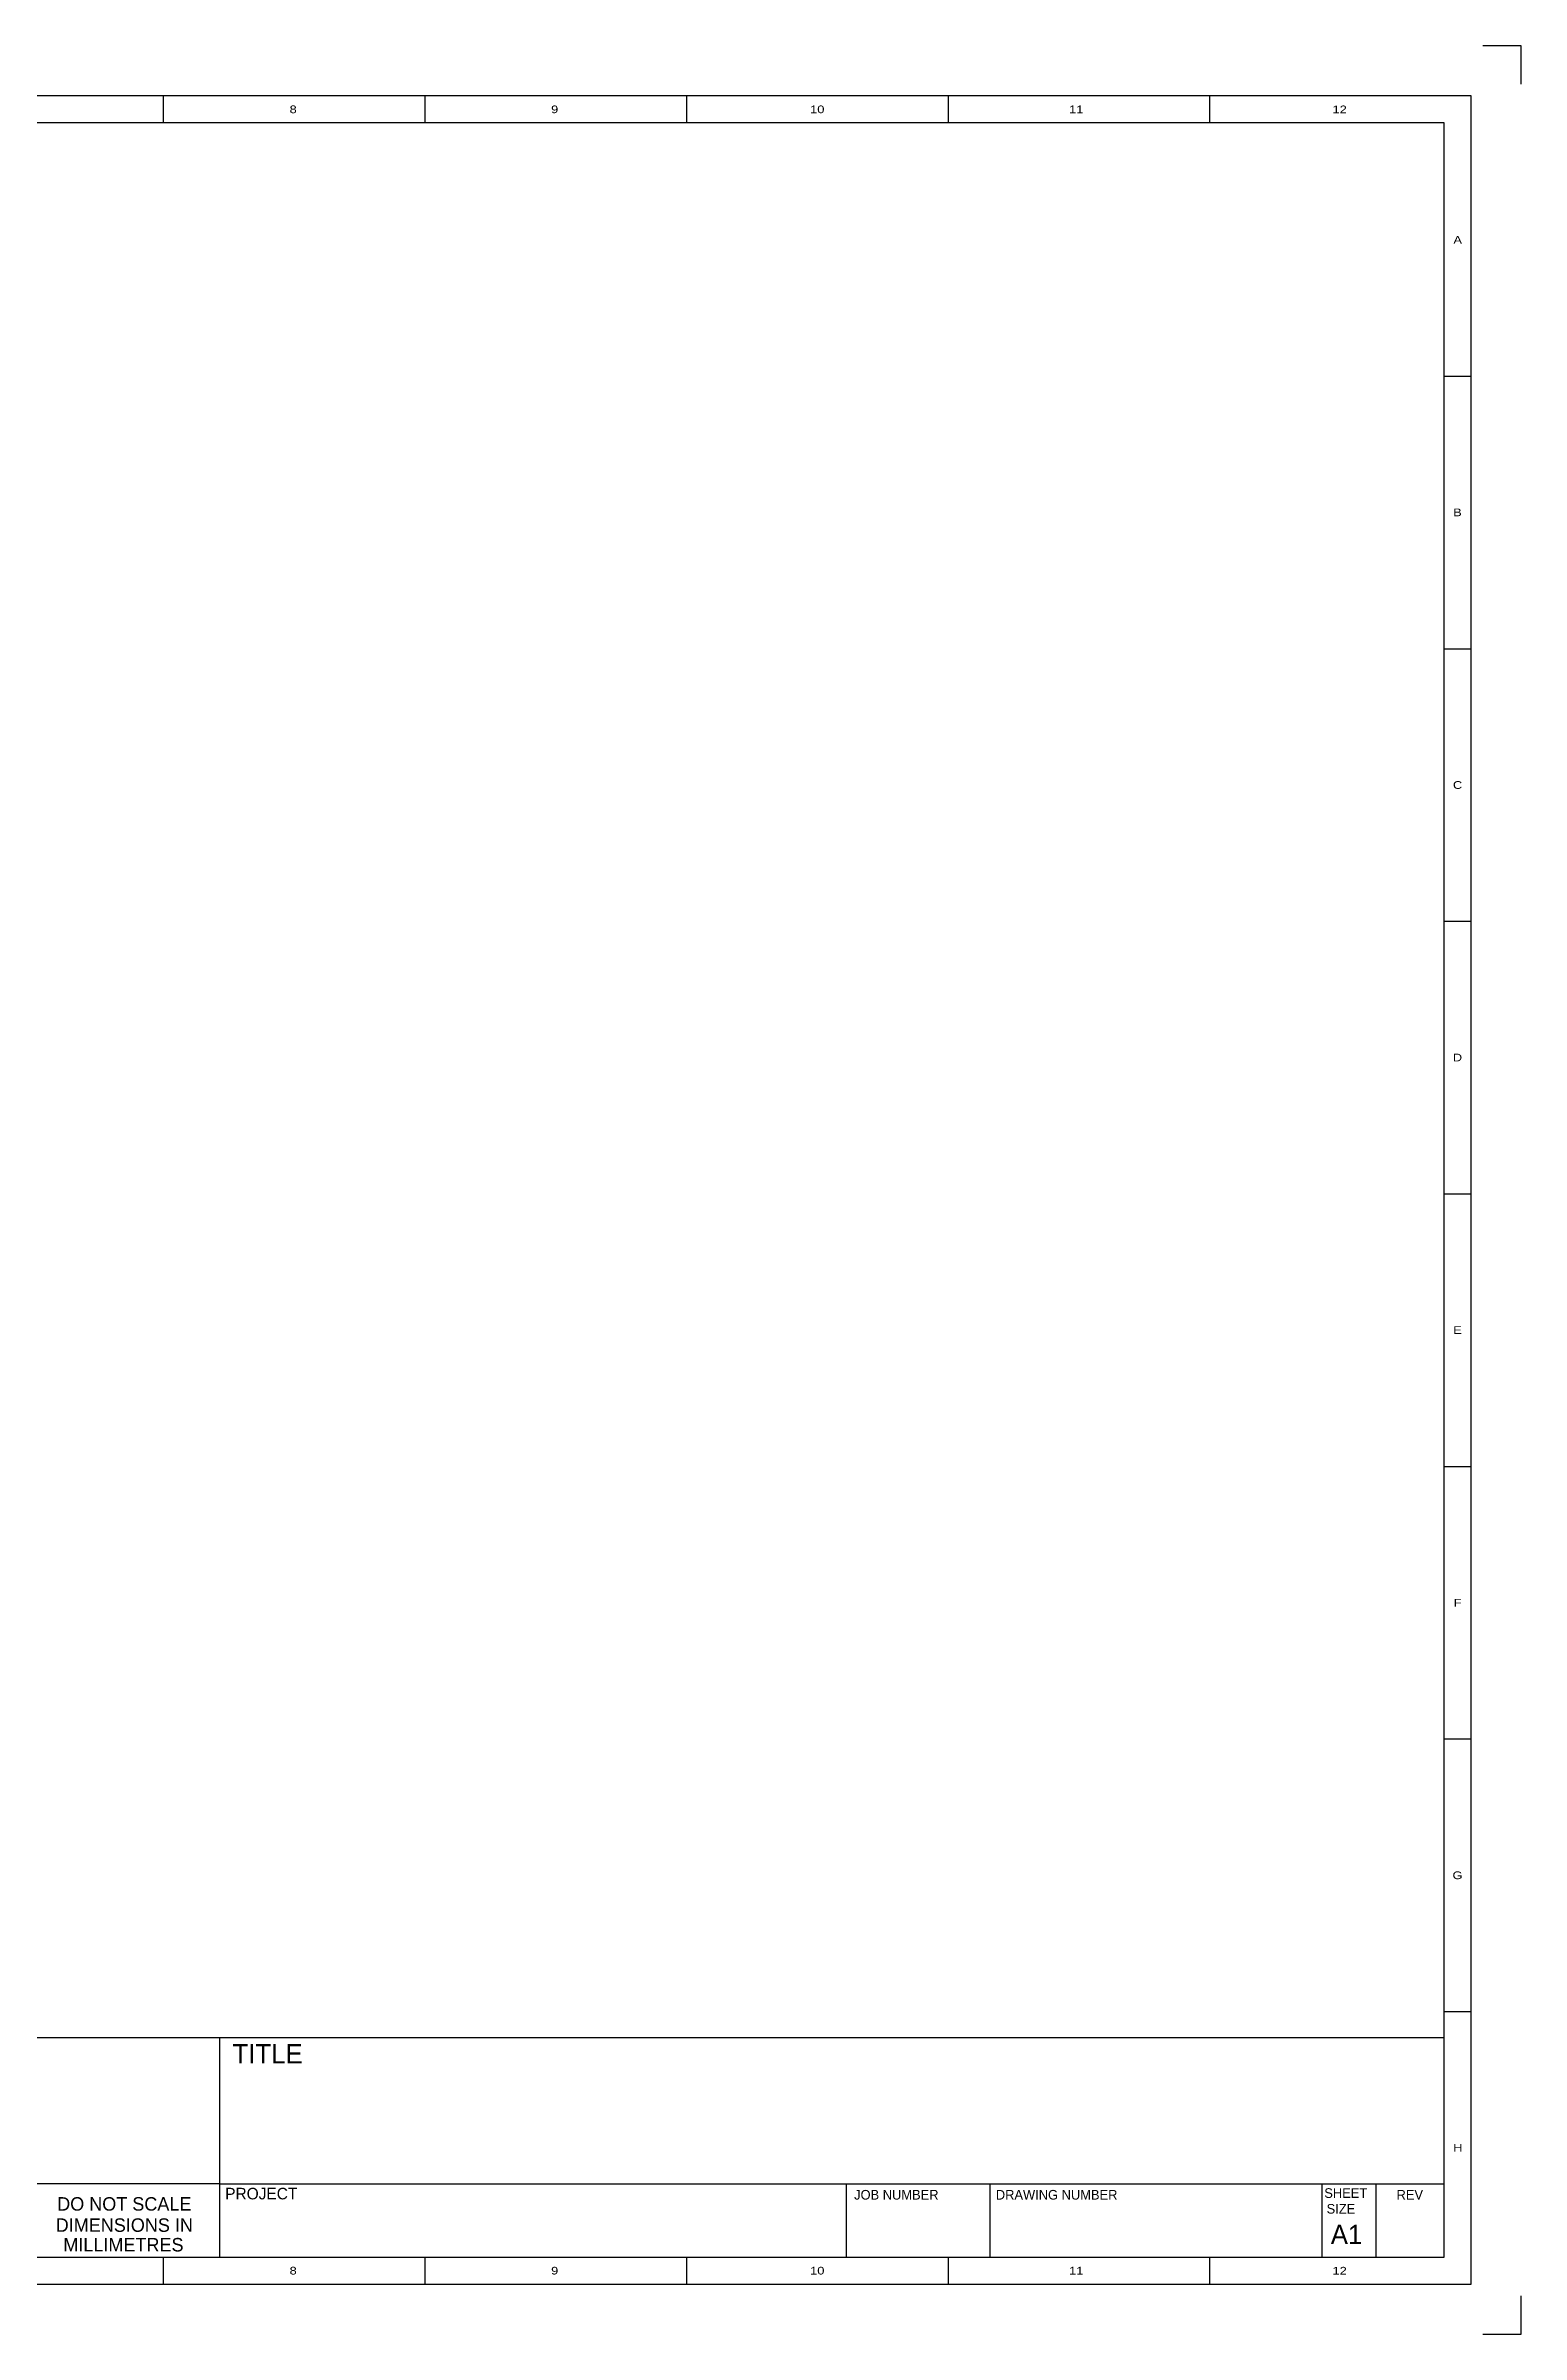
# Model space of a CAD drawing. Extents: x 0 to 841, y -1 to 593.
# Drawn here: x 457 to 841, y -1 to 593 of the extents above; entities that cross this region are included whole.
import ezdxf
from ezdxf.enums import TextEntityAlignment as Align

# ---------------------------------------------------------------- set-up
doc = ezdxf.new("R2010")
doc.units = 0
doc.header["$MEASUREMENT"] = 0
doc.layers.add('-CS', color=7, linetype='CONTINUOUS')
doc.layers.add('A1-CS', color=7, linetype='CONTINUOUS')

msp = doc.modelspace()

# ---------------------------------------------------------------- linework, layer by layer
at = {"layer": '-CS', "color": 212, "linetype": 'CONTINUOUS'}
for p, q in [((840.547477, 592.792595), (830.547477, 592.792595)), ((840.547477, 582.792595), (840.547477, 592.792595)), ((827.547477, 579.792595), (12.547477, 579.792595)), ((487.967477, 579.792595), (487.967477, 572.792595)), ((555.867477, 579.792595), (555.867477, 572.792595)), ((623.797477, 579.792595), (623.797477, 572.792595)), ((691.727477, 579.792595), (691.727477, 572.792595)), ((759.627477, 579.792595), (759.627477, 572.792595)), ((827.547477, 11.792595), (827.547477, 579.792595)), ((820.547477, 572.792595), (19.547477, 572.792595)), ((820.547477, 18.792595), (820.547477, 572.792595)), ((820.547477, 507.042595), (827.547477, 507.042595)), ((820.547477, 436.292595), (827.537477, 436.292595)), ((820.547477, 365.542595), (827.537477, 365.542595)), ((820.547477, 294.792595), (827.537477, 294.792595)), ((820.547477, 224.042595), (827.537477, 224.042595)), ((820.547477, 153.292595), (827.537477, 153.292595)), ((820.547477, 82.542595), (827.537477, 82.542595)), ((19.547477, 75.792595), (820.547477, 75.792595)), ((502.547477, 75.792595), (502.547477, 18.792595)), ((502.547477, 37.792595), (453.547477, 37.792595)), ((502.547477, 37.792595), (666.547477, 37.792595)), ((665.382068, 18.792595), (665.382068, 37.792595)), ((666.547477, 37.792595), (820.547477, 37.792595)), ((702.547477, 37.792595), (702.547477, 18.792595)), ((788.797477, 37.792595), (788.797477, 18.792595)), ((802.797477, 37.792595), (802.797477, 18.792595)), ((19.547477, 18.792595), (820.547477, 18.792595)), ((487.967477, 18.792595), (487.967477, 11.792595)), ((555.867477, 18.792595), (555.867477, 11.792595)), ((623.797477, 18.792595), (623.797477, 11.792595)), ((691.727477, 18.792595), (691.727477, 11.792595)), ((759.627477, 18.792595), (759.627477, 11.792595)), ((12.547477, 11.792595), (827.547477, 11.792595)), ((840.547477, -1.207405), (840.547477, 8.792595)), ((830.547477, -1.207405), (840.547477, -1.207405))]:
    msp.add_line(p, q, dxfattribs=at)
at = {"layer": 'A1-CS', "color": 212, "linetype": 'CONTINUOUS'}
for p, q in [((840.547477, 592.792595), (830.547477, 592.792595)), ((840.547477, 582.792595), (840.547477, 592.792595)), ((827.547477, 579.792595), (12.547477, 579.792595)), ((487.967477, 579.792595), (487.967477, 572.792595)), ((555.867477, 579.792595), (555.867477, 572.792595)), ((623.797477, 579.792595), (623.797477, 572.792595)), ((691.727477, 579.792595), (691.727477, 572.792595)), ((759.627477, 579.792595), (759.627477, 572.792595)), ((827.547477, 11.792595), (827.547477, 579.792595)), ((820.547477, 572.792595), (19.547477, 572.792595)), ((820.547477, 18.792595), (820.547477, 572.792595)), ((820.547477, 507.042595), (827.547477, 507.042595)), ((820.547477, 436.292595), (827.537477, 436.292595)), ((820.547477, 365.542595), (827.537477, 365.542595)), ((820.547477, 294.792595), (827.537477, 294.792595)), ((820.547477, 224.042595), (827.537477, 224.042595)), ((820.547477, 153.292595), (827.537477, 153.292595)), ((820.547477, 82.542595), (827.537477, 82.542595)), ((19.547477, 75.792595), (820.547477, 75.792595)), ((502.547477, 75.792595), (502.547477, 18.792595)), ((502.547477, 37.792595), (453.547477, 37.792595)), ((502.547477, 37.792595), (666.547477, 37.792595)), ((666.547477, 37.792595), (820.547477, 37.792595)), ((702.547477, 37.792595), (702.547477, 18.792595)), ((788.797477, 37.792595), (788.797477, 18.792595)), ((802.797477, 37.792595), (802.797477, 18.792595)), ((19.547477, 18.792595), (820.547477, 18.792595)), ((487.967477, 18.792595), (487.967477, 11.792595)), ((555.867477, 18.792595), (555.867477, 11.792595)), ((623.797477, 18.792595), (623.797477, 11.792595)), ((691.727477, 18.792595), (691.727477, 11.792595)), ((759.627477, 18.792595), (759.627477, 11.792595)), ((12.547477, 11.792595), (827.547477, 11.792595)), ((840.547477, -1.207405), (840.547477, 8.792595)), ((830.547477, -1.207405), (840.547477, -1.207405))]:
    msp.add_line(p, q, dxfattribs=at)

# ---------------------------------------------------------------- texts
at = {"layer": '-CS', "color": 212, "linetype": 'CONTINUOUS', "width": 1.25}
for s, p in [('8', (521.687477, 576.292595)), ('9', (589.587477, 576.292595)), ('10', (657.767477, 576.292595)), ('11', (725.007477, 576.292595)), ('12', (793.397477, 576.292595)), ('A', (824.047477, 542.412595)), ('B', (823.987477, 471.672595)), ('C', (824.017477, 400.912595)), ('D', (823.997477, 330.172595)), ('E', (823.997477, 259.412595)), ('F', (824.047477, 188.672595)), ('G', (823.997477, 117.912595)), ('H', (824.087477, 47.172595)), ('8', (521.687477, 15.292595)), ('9', (589.587477, 15.292595)), ('10', (657.767477, 15.292595)), ('11', (725.007477, 15.292595)), ('12', (793.397477, 15.292595))]:
    msp.add_text(s, height=2, dxfattribs=at).set_placement(p, align=Align.MIDDLE)
at = {"layer": '-CS', "color": 212, "linetype": 'CONTINUOUS'}
for s, height, p in [('TITLE', 5, (515.049685, 71.592386)), ('JOB NUMBER', 2.5, (678.297477, 34.992595)), ('DRAWING NUMBER', 2.5, (719.917477, 34.992595)), ('SHEET', 2.5, (794.98586, 35.434646))]:
    msp.add_text(s, height=height, dxfattribs=at).set_placement(p, align=Align.MIDDLE)
msp.add_text('PROJECT', height=3, dxfattribs=at).set_placement((504.047477, 35.292595), align=Align.MIDDLE_LEFT)
msp.add_text('A1', height=4.99, dxfattribs=at).set_placement((795.187477, 22.202595), align=Align.CENTER)
at = {"layer": 'A1-CS', "color": 212, "linetype": 'CONTINUOUS', "width": 1.25}
for s, p in [('8', (521.687477, 576.292595)), ('9', (589.587477, 576.292595)), ('10', (657.767477, 576.292595)), ('11', (725.007477, 576.292595)), ('12', (793.397477, 576.292595)), ('A', (824.047477, 542.412595)), ('B', (823.987477, 471.672595)), ('C', (824.017477, 400.912595)), ('D', (823.997477, 330.172595)), ('E', (823.997477, 259.412595)), ('F', (824.047477, 188.672595)), ('G', (823.997477, 117.912595)), ('H', (824.087477, 47.172595)), ('8', (521.687477, 15.292595)), ('9', (589.587477, 15.292595)), ('10', (657.767477, 15.292595)), ('11', (725.007477, 15.292595)), ('12', (793.397477, 15.292595))]:
    msp.add_text(s, height=2, dxfattribs=at).set_placement(p, align=Align.MIDDLE)
at = {"layer": 'A1-CS', "color": 212, "linetype": 'CONTINUOUS'}
for s, height, p in [('JOB NUMBER', 2.5, (678.297477, 34.992595)), ('DRAWING NUMBER', 2.5, (719.917477, 34.992595)), ('REV', 2.5, (811.607477, 34.992595)), ('DO NOT SCALE', 3.5, (477.847477, 32.622595)), ('SIZE', 2.5, (793.730817, 31.355343)), ('DIMENSIONS IN', 3.5, (477.847477, 27.122595)), ('MILLIMETRES', 3.5, (477.619292, 22.02588))]:
    msp.add_text(s, height=height, dxfattribs=at).set_placement(p, align=Align.MIDDLE)
msp.add_text('A1', height=4.99, dxfattribs=at).set_placement((795.187477, 22.202595), align=Align.CENTER)

doc.saveas('drawing.dxf')
